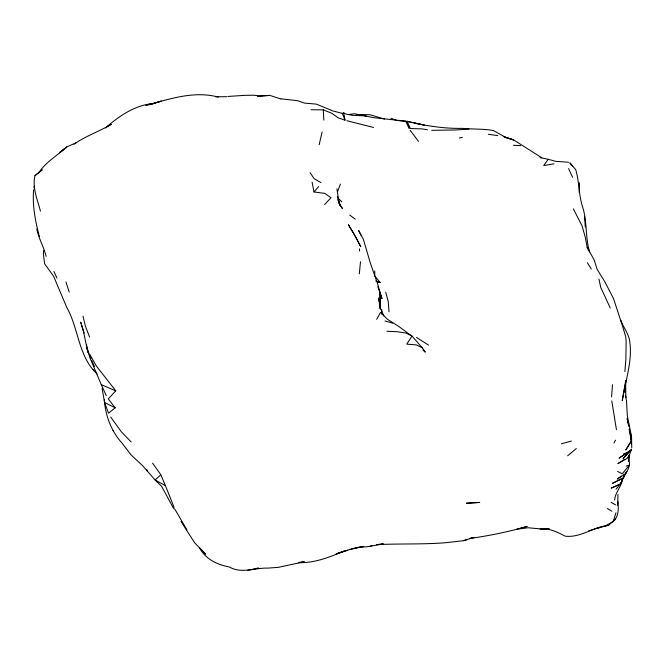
<?xml version="1.0" encoding="UTF-8"?>
<svg xmlns="http://www.w3.org/2000/svg" width="665" height="665" viewBox="0 0 665 665"><rect width="100%" height="100%" fill="white"/><g stroke="black" fill="none" stroke-linecap="round" stroke-linejoin="round"><path stroke-width="1" d="M579.248 192.592L579.431 182.709M617.951 494.444L617.793 504.178L617.211 505.442M43.549 250.572L43.4 254.387L44.622 263.781L53.624 276.249L66.783 307.471C78.911 328.859 78.154 356.606 97.181 374.029M611.567 396.855L612.532 384.703M359.316 273.83L360.497 261.727M614.651 500.105C615.083 492.399 621.75 486.564 622.49 478.7M624.859 371.577L625.856 359.557L626.156 341.627L625.715 336.814L622.839 327.047L613.529 298.61L604.709 281.536L597.079 269.267L594.211 260.032L587.178 247.347L585.366 237.613L582.091 225.934L573.396 208.901M624.169 474.037L623.828 477.029L620.578 483.538L622.074 480.596M34.971 175.66L42.111 169.858L34.971 175.66C32.078 187.754 37.473 199.625 40.465 211.162M623.712 475.899L623.438 477.869L612.357 483.397L623.438 477.869L626.846 471.56L625.266 472.815M33.632 189.758C32.252 205.427 35.378 221.27 39.326 236.399M33.965 187.871L34.297 185.984M319.15 144.795L322.093 132.011M629.531 464.777L628.292 468.908L625.773 473.663L617.394 479.074L621.326 475.94M102.111 388.526L104.588 402.516L108.536 413.214L115.145 407.803L108.254 398.9L115.785 390.845L96.408 366.066L89.825 354.512M605.399 525.907L613.205 521.551L615.956 512.79M613.205 521.551C618.924 516.389 618.616 508.467 617.86 501.526M337.488 191.786L340.43 184.122M376.731 319.341L380.505 312.326M614.003 442.89L615.524 440.172M568.517 162.243L555.666 161.346L548.201 159.284L543.746 165.552L554.012 163.814M38.37 173.357C45.378 162.202 57.123 155.743 66.716 147.031L59.468 152.659L66.882 146.89L76.691 142.518M615.99 489.249L620.196 484.062L611.276 488.143L619.921 484.236M324.553 204.604L331.029 197.738L324.803 193.39L314.013 191.944L318.651 186.516M630.827 450.188L619.157 458.102L630.827 450.188L623.055 458.468L631.625 449.158L628.533 457.312L629.082 455.093L628.458 461.236L628.442 458.21M541.659 528.883C550.046 528.276 558.076 532.549 565.275 536.181C580.578 538.002 593.621 526.755 608.675 525.259L615.632 518.775M567.677 455.774L576.289 448.551M74.031 144.222C85.411 135.976 99.085 131.737 111.047 124.355M624.734 459.199L617.893 463.613L626.804 458.609L629.007 456.439L627.294 457.545M111.213 124.33L105.403 127.921C118.786 116.5 133.565 105.876 151.603 103.682L145.884 105.369C169.409 99.16 193.906 90.473 218.311 97.107M627.993 452.35L623.67 453.821M281.12 98.844L297.463 100.664L304.479 103.075L316.341 104.131L332.907 110.947L342.325 113.391L343.78 112.884L346.141 114.114L352.334 115.328L364.295 115.826L374.062 117.738L407.063 121.279L424.17 125.095L415.126 123.141M376.498 544.652C399.607 543.48 422.857 544.593 446.024 542.682L463.463 540.695L473.929 537.411L469.448 538.492M347.679 550.238L335.975 554.103L344.254 551.019C329.707 557.12 314.603 563.23 298.519 562.632M337.479 553.413L354.137 548.168M349.724 549.589L363.705 546.372L355.027 547.877L369.358 546.447L371.91 545.633M596.937 528.318L608.675 525.259M588.616 530.928L600.138 527.312M626.214 466.09L629.431 465.093L622.216 473.837L617.619 471.41M516.813 529.19L527.145 526.456C508.326 531.867 488.983 535.732 469.557 538.567M180.98 521.443L194.72 542.856L205.643 554.128L199.666 548.135C205.743 559.257 217.239 564.693 229.217 566.937C241.595 574.078 254.853 567.661 267.829 568.11L278.344 567.345L304.304 561.742L298.427 562.449M561.293 443.829L571.385 441.036M463.463 540.695L467.329 539.623M459.315 137.988L462.383 137.347M247.812 570.279L258.693 568.11L254.279 568.708M369.358 546.447L383.289 543.862L376.432 544.61M349.433 114.413L354.295 113.74L366.365 116.059M518.983 528.916L528.168 527.769L540.662 528.908M257.513 96.433L267.87 95.619M468.991 129.052L455.899 129.966L431.676 130.34M540.088 529.074L549.024 528.708L546.655 528.758M541.593 528.883L549.024 528.708M227.896 96.458L244.853 95.344L253.598 95.228L259.807 95.885L269.691 95.353L280.904 98.994M215.568 96.774L226.74 96.708M310.996 109.758L323.273 109.841L331.66 113.225L338.153 117.788L344.994 120.166L343.78 112.884M356.689 114.471L369.915 114.746L384.561 119.06M513.322 145.294L520.67 145.618M386.872 331.261L397.338 331.735L406.199 333.082L412.001 336.116L422.242 347.77L425.292 352.142L423.007 350.089M488.31 134.272L497.703 135.618M405.6 121.329L396.348 120.407L391.003 118.229M407.653 121.529C425.467 125.752 443.863 128.719 462.358 128.37C472.599 129.334 483.039 128.719 493.181 130.481L506.04 137.555L513.571 139.924L504.17 136.84M427.578 129.8L421.901 128.877L410.355 128.52L407.063 121.279L409.133 128.561L405.741 121.329M540.013 157.605L548.201 159.284M373.489 127.464L346.872 120.697M385.027 320.954L392.699 323.115M504.161 136.907L513.712 139.966L541.759 157.755M376.457 281.295L380.114 282.55L374.844 276.025L374.719 270.929M375.683 280.971L380.114 282.55M84.123 333.057L80.731 322.134L83.416 331.286L87.082 348.568L89.933 357.745L101.263 384.653L115.785 390.845M422.242 347.77L416.39 344.902L406.756 344.138L412.001 336.116L398.518 326.282L387.62 319.4L381.145 313.099L382.375 314.612M104.588 402.516L115.145 407.803M174.064 507.312L165.402 485.625L155.078 479.964L142.318 465.375L131.08 454.943L121.969 443.015C111.171 431.103 105.328 415.5 104.314 399.582M611.168 502.399L615.649 504.918M321.02 182.659L314.138 178.669L310.065 172.659M607.345 508.584L611.883 511.269M416.481 337.438L428.576 345.152M349.724 215.061L355.276 219.151M186.865 529.797L175.078 509.531L173.399 508.143L161.653 486.356L155.078 479.964L160.839 474.793L165.402 485.625M338.252 198.428L341.835 201.794M131.18 441.984L121.363 431.834L110.664 416.997M572.673 166.325L569.839 162.842L575.69 169.575C579.414 181.853 578.583 194.978 582.673 207.189C587.336 221.819 585.15 237.388 589.631 251.86L587.178 247.347M410.172 130.315L418.501 141.404M93.166 369.466L93.873 370.463M152.593 463.131L160.639 474.461M353.63 233.523L360.779 246.757L356.083 237.463L348.427 224.712L353.14 232.733M587.37 262.708L591.31 269.084M94.596 366.615L91.654 360.405M361.128 235.501L358.684 230.597L363.364 239.317L370.363 263.107L377.545 283.689L381.968 298.635L377.878 286.848M610.204 307.928L600.744 287.388L598.957 279.142M53.931 271.503L56.966 278.061M568.592 168.578L572.623 177.364M101.263 384.653L106.284 395.683M113.067 430.479L113.374 431.169M383.838 316L380.363 308.036L378.701 297.962L379.15 301.968M337.97 199.874L340.272 205.46L342.558 208.702L339.208 203.523L338.103 199.608M342.325 113.391L344.994 120.166M89.609 337.072L85.453 326.299L83 316.166M90.947 358.585L87.082 348.568L87.905 352.275L86.5 344.512M46.109 256.382C43.873 246.823 38.645 238.544 36.791 228.984M337.363 196.665L340.272 205.46L339.208 203.523L336.922 188.852M146.716 469.432L147.331 471.302M65.951 281.977L69.21 292.126M620.869 320.372C623.537 327.853 629.19 334.212 629.88 342.442C631.783 357.413 628.126 372.092 624.901 386.581L622.257 400.737L625.715 380.372L625.225 392.342L625.615 380.754L625.848 397.537L625.482 395.534M385.75 292.292L388.244 301.519L389.017 311.852M312.093 182.218L314.013 191.944M625.441 395.185L626.488 400.771L627.344 415.966L631.526 436.473L631.75 447.761M631.318 440.33L629.256 429.174L631.318 440.33L630.445 432.832L631.476 443.796M616.455 429.748L611.783 400.904M379.374 303.972L379.599 305.975M628.807 455.284L629.547 464.536M584.552 216.69L585.308 226.915M323.273 109.841L323.83 120.099M359.524 248.851L359.599 250.996M381.743 309.632L381.835 312.55M380.205 305.858L380.181 308.934L380.023 293.041L380.205 305.858M631.152 441.286L625.873 449.864L631.152 441.286M156.716 102.526L149.55 104.746L161.271 101.122L156.716 102.526M479.656 502.432L466.514 503.214L479.656 502.432M628.816 426.065L627.17 418.717L628.816 426.065"/></g></svg>
